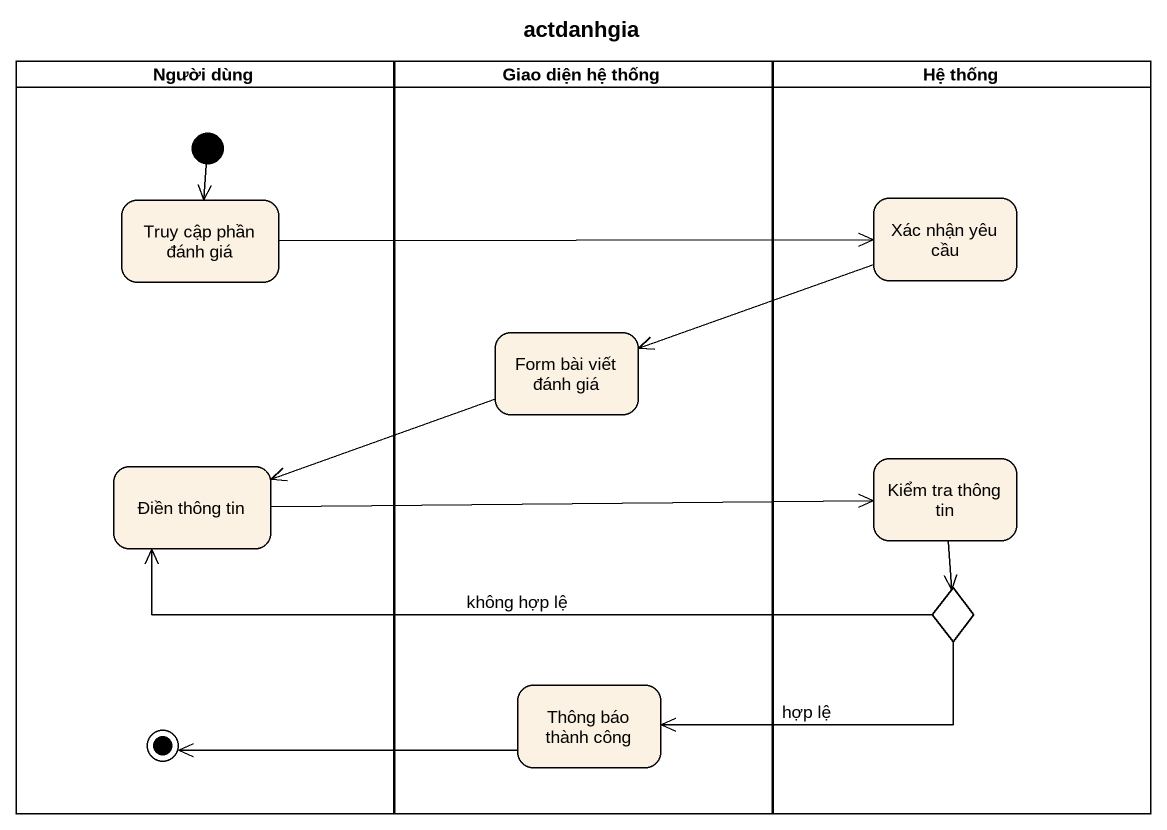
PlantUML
@startuml
title actdanhgia
hide empty description
state "Người dùng" as Người_dùng <<partition>> {
  state "Truy cập phần đánh giá" as Truy_cập_phần_đánh_giá
  state "Điền thông tin" as Điền_thông_tin
  state final1 <<end>>
  [*] --> Truy_cập_phần_đánh_giá
}
state "Giao diện hệ thống" as Giao_diện_hệ_thống <<partition>> {
  state "Form bài viết đánh giá" as Form_bài_viết_đánh_giá
  state "Thông báo thành công" as Thông_báo_thành_công
}
state "Hệ thống" as Hệ_thống <<partition>> {
  state "Xác nhận yêu cầu" as Xác_nhận_yêu_cầu
  state "Kiểm tra thông tin" as Kiểm_tra_thông_tin
  state choice1 <<choice>>
}
Truy_cập_phần_đánh_giá -right-> Xác_nhận_yêu_cầu
Xác_nhận_yêu_cầu -left-> Form_bài_viết_đánh_giá
Form_bài_viết_đánh_giá -left-> Điền_thông_tin
Điền_thông_tin -right-> Kiểm_tra_thông_tin
Kiểm_tra_thông_tin --> choice1
choice1 -left-> Điền_thông_tin : không hợp lệ
choice1 -left-> Thông_báo_thành_công : hợp lệ
Thông_báo_thành_công -left-> final1
@enduml
